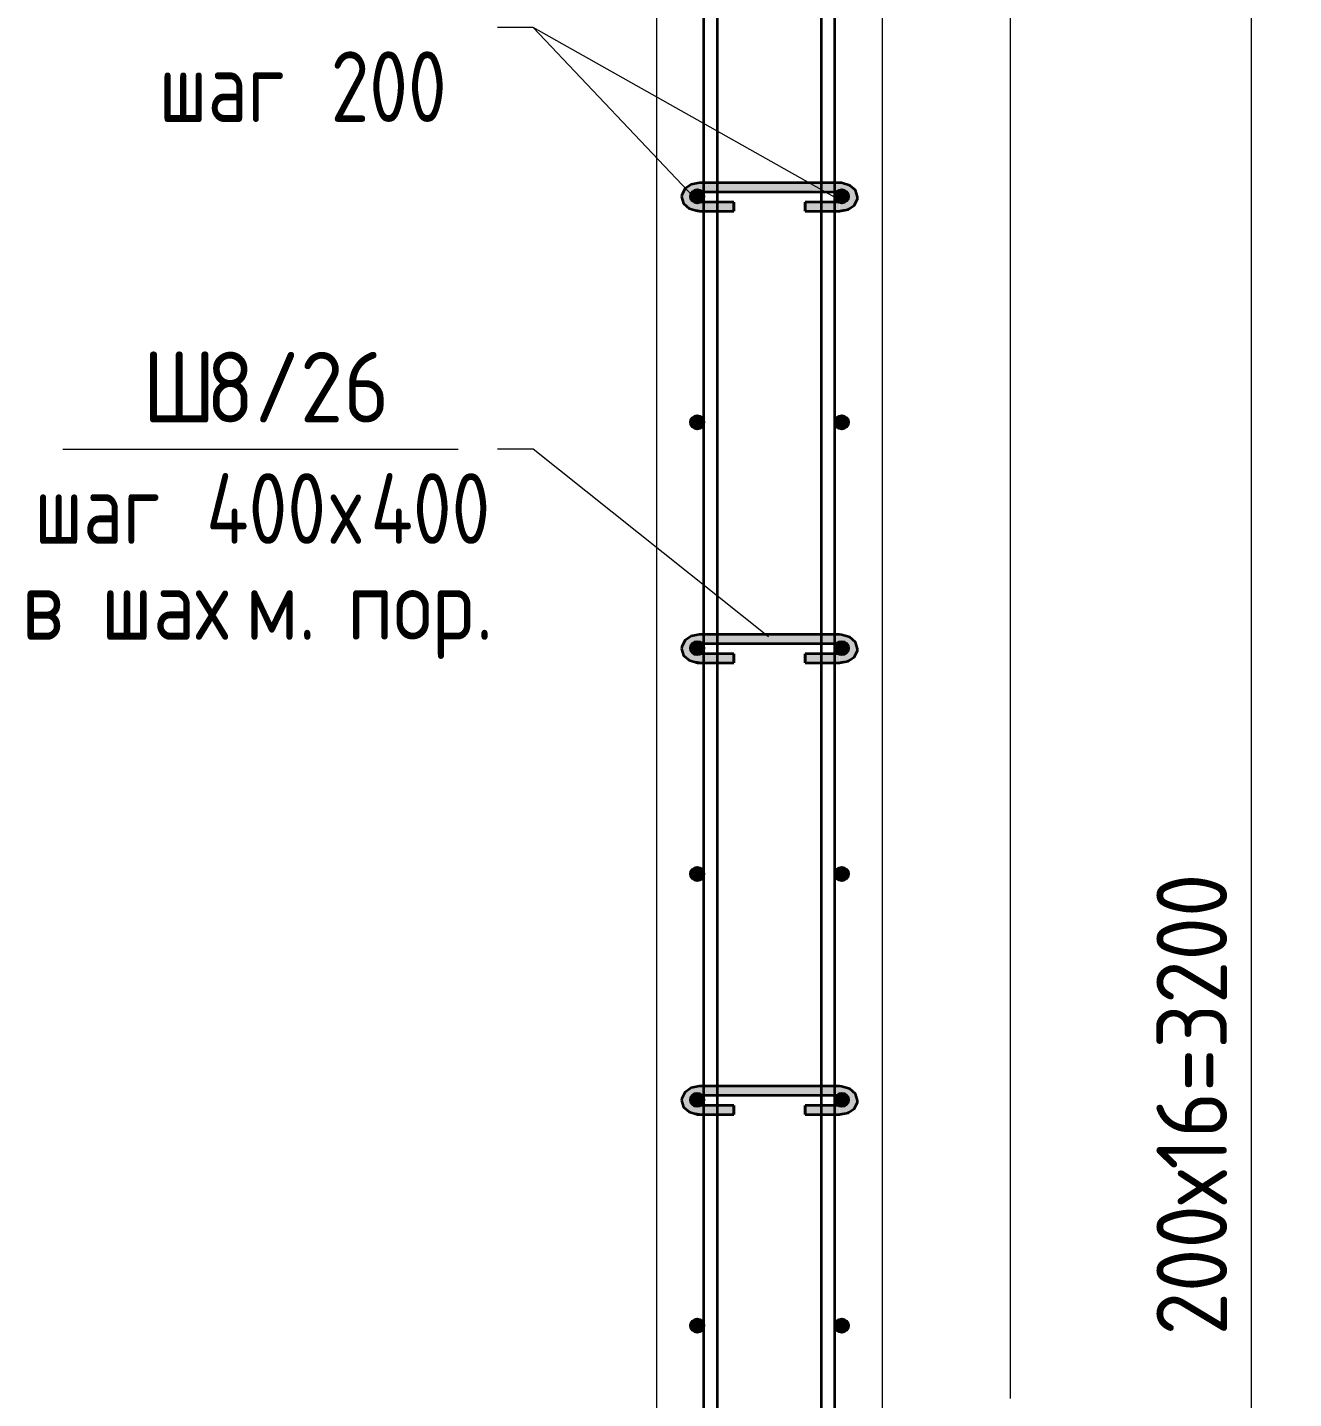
# Model space of a CAD drawing. Header units: millimetres. Extents: x -39709 to 12452, y -4989 to 80275.
# Drawn here: x -541 to 580, y -1565 to -350 of the extents above; entities that cross this region are included whole.
import ezdxf

# ---------------------------------------------------------------- set-up
doc = ezdxf.new("R2010")
doc.units = ezdxf.units.MM
for name, color, linetype, lineweight in [('AA_Dim', 7, 'Continuous', 9), ('AA_Dim-25', 7, 'Continuous', 9), ('AA_Oformlenie', 7, 'Continuous', 9), ('AA_Vinoska', 7, 'Continuous', 9), ('AF_Stena_Опалубка', 253, 'Continuous', 20), ('Gen_Text', 7, 'Continuous', 9), ('KR_Armatura', 7, 'Continuous', 20), ('KR_Armatura_Tonkie', 7, 'Continuous', 20)]:
    doc.layers.add(name, color=color, linetype=linetype, lineweight=lineweight)
doc.styles.add('ISOCPEUR_6', font='isocpeur.TTF', dxfattribs={"width": 0.9, "height": 62.5})
doc.styles.add('ISOCPEUR_7', font='isocpeur.TTF', dxfattribs={"width": 0.8, "height": 62.5})
doc.styles.add('ISOCPEUR_8', font='isocpeur.TTF', dxfattribs={"width": 0.85, "height": 62.5})
doc.dimstyles.new('00_Точн_3_знака__прозр__3', dxfattribs={"dimscale": 304.8, "dimtxt": 62.672186, "dimasz": 0.139436, "dimexe": 0.123031, "dimexo": 0.082021, "dimgap": 0.008202, "dimtad": 1, "dimdec": 3, "dimrnd": 0.001, "dimdsep": 46, "dimtxsty": 'ISOCPEUR_6', "dimblk1": 'OBLIQUE', "dimblk2": 'OBLIQUE', "dimsah": 1, "dimcen": 0.09, "dimdle": 0.123031, "dimazin": 0, "dimtfac": 1, "dimtdec": 4, "dimtix": 1, "dimtmove": 0, "dimatfit": 3, "dimfxl": 1, "dimtvp": 1, "dimtolj": 1, "dimtzin": 0, "dimlwd": 18, "dimlwe": 18, "dimarcsym": 2})

# ---------------------------------------------------------------- blocks, each defined once
blk = doc.blocks.new('350_Стержень П торец СК-СГ _НесАрм_РабПлоск_ - 350_Стержень П торец СК-СГ _НесАрм_РабПлоск_-4142405-1-1 Армирование')
at = {"layer": 'KR_Armatura_Tonkie', "lineweight": 35}
for points in [[(36965.9, -1106), (36967.4, -1105.8), (36968.9, -1105.2), (36970.1, -1104.2), (36971.1, -1103), (36971.7, -1101.6), (36971.9, -1100), (36971.7, -1098.4), (36971.1, -1097), (36970.1, -1095.8), (36968.9, -1094.8), (36967.4, -1094.2), (36965.9, -1094), (36964.3, -1094.2), (36962.9, -1094.8), (36961.6, -1095.8), (36960.7, -1097), (36960.1, -1098.4), (36959.9, -1100), (36960.1, -1101.6), (36960.7, -1103), (36961.6, -1104.2), (36962.9, -1105.2), (36964.3, -1105.8)], [(37093.9, -1106), (37095.4, -1105.8), (37096.9, -1105.2), (37098.1, -1104.2), (37099.1, -1103), (37099.7, -1101.6), (37099.9, -1100), (37099.7, -1098.4), (37099.1, -1097), (37098.1, -1095.8), (37096.9, -1094.8), (37095.4, -1094.2), (37093.6, -1094), (37092.3, -1094.2), (37090.9, -1094.8), (37089.6, -1095.8), (37088.7, -1097), (37088.1, -1098.4), (37087.9, -1100), (37088.1, -1101.6), (37088.7, -1103), (37089.6, -1104.2), (37090.9, -1105.2), (37092.3, -1105.8), (37093.6, -1106)]]:
    blk.add_hatch(color=256, dxfattribs=at).paths.add_polyline_path(points)
at = {"layer": 'AA_Oformlenie'}
for centre, start, end in [((36965.9, -1100), 90, 270), ((36965.9, -1100), 270, 90), ((37093.9, -1100), 90, 270), ((37093.9, -1100), 270, 90)]:
    blk.add_arc(centre, 6, start, end, dxfattribs=at)
at = {"layer": 'KR_Armatura_Tonkie', "lineweight": 35}
for centre in [(36965.9, -1100), (37093.9, -1100)]:
    blk.add_circle(centre, 6, dxfattribs=at)
blk = doc.blocks.new('261_Шпилька массив _НесАрм_РабПлоск_ - 8 А240-4153475-1-1 Армирование')
at = {"layer": 'KR_Armatura_Tonkie', "lineweight": 35}
for points in [[(36968, -511.8), (36968, -505.5), (36966.7, -505.9), (36965.9, -506), (36964.3, -505.8), (36962.1, -504.6), (36961, -503.4), (36960.5, -502.6), (36959.9, -500.5), (36959.9, -499.7), (36960.4, -497.7), (36961.1, -496.4), (36961.9, -495.6), (36963.3, -494.6), (36964.3, -494.2), (36965.9, -494), (36968, -494), (36968, -488), (36961.2, -489.3), (36959.2, -490.3), (36955.5, -493.4), (36953.3, -496.2), (36952, -500.5), (36953.3, -504.8), (36957, -508.6), (36962.1, -511), (36964.1, -511.3)], [(37048.1, -494.8), (37091.1, -494.7), (37091.9, -494.2), (37091.9, -488), (36968, -488.1), (36968, -494.5), (36969.4, -494.8), (37002.5, -494.8)], [(37002.5, -496), (37089.6, -495.8), (37090.6, -494.8), (36968.9, -494.8), (36970.3, -496), (36983.9, -496)], [(37091.9, -511.8), (37098, -510.9), (37103.2, -508.5), (37106.7, -504.8), (37107.9, -500.5), (37106.7, -496.2), (37104.3, -492.6), (37099.4, -489.5), (37091.9, -488.1), (37091.9, -494.4), (37092.4, -494.2), (37093.9, -494), (37095.9, -494.4), (37096.9, -494.8), (37098.6, -496.4), (37099.3, -497.7), (37099.7, -498.4), (37099.8, -500.8), (37099.5, -502), (37098.6, -503.6), (37097.3, -504.8), (37096.9, -505.2), (37095.4, -505.8), (37093.1, -505.9), (37091.9, -506), (37091.9, -511)], [(36968, -513), (36968, -511.8), (36961.9, -510.9), (36956.7, -508.5), (36957, -508.9), (36960.5, -511.3), (36962, -512), (36964.6, -512.4)], [(36983.9, -511.8), (36998.3, -511.8), (36998.3, -505), (36968.9, -505.2), (36968, -505.8), (36968, -511.8), (36979.7, -511.8)], [(37075.9, -511.8), (37091.9, -511.8), (37091.6, -505.5), (37089.6, -505), (37061.6, -505.1), (37061.6, -511.8), (37070.9, -511.8)], [(37091.9, -513), (37099.4, -511.5), (37104.3, -508.4), (37106.7, -504.8), (37103.2, -508.5), (37098, -510.9), (37091.9, -511.8), (37091.9, -512.8)], [(36983.9, -513), (36998.3, -512.8), (36998.3, -511.8), (36968, -511.8), (36968, -513), (36979.7, -513)], [(37087.9, -513), (37091.9, -512.8), (37091.9, -511.8), (37061.6, -511.8), (37061.6, -513), (37075.9, -513)], [(36968, -911.8), (36968, -905.5), (36966.7, -905.9), (36965.9, -906), (36964.3, -905.8), (36962.1, -904.6), (36961, -903.4), (36960.5, -902.6), (36959.9, -900.5), (36959.9, -899.7), (36960.4, -897.7), (36961.1, -896.4), (36961.9, -895.6), (36963.3, -894.6), (36964.3, -894.2), (36965.9, -894), (36968, -894), (36968, -888), (36962, -889), (36959.2, -890.3), (36955.5, -893.4), (36953.3, -896.2), (36952, -900.5), (36953.3, -904.8), (36957, -908.6), (36962.1, -911), (36964.1, -911.3)], [(37090.6, -894.8), (37091.1, -894.7), (37091.9, -894.2), (37091.9, -888), (36968, -888.3), (36968, -894.5), (36969.4, -894.8), (37088.1, -894.8)], [(37002.5, -896), (37089.6, -895.8), (37090.6, -894.8), (36968.9, -894.8), (36970.3, -896), (36983.9, -896)], [(37091.9, -911.8), (37098, -910.9), (37103.2, -908.5), (37106.7, -904.8), (37107.9, -900.5), (37106.7, -896.2), (37104.3, -892.6), (37099.4, -889.5), (37091.9, -888.3), (37091.9, -894.4), (37092.4, -894.2), (37093.9, -894), (37095.9, -894.4), (37096.9, -894.8), (37098.6, -896.4), (37099.3, -897.7), (37099.7, -898.4), (37099.8, -900.8), (37099.5, -902), (37098.6, -903.6), (37097.3, -904.8), (37096.9, -905.2), (37095.4, -905.8), (37093.1, -905.9), (37091.9, -906), (37091.9, -911)], [(36968, -913), (36968, -911.8), (36961.9, -910.9), (36956.7, -908.5), (36957, -908.9), (36960.5, -911.3), (36962, -912), (36964.6, -912.4)], [(36983.9, -911.8), (36998.3, -911.8), (36998.3, -905), (36968.9, -905.2), (36968, -905.8), (36968, -911.8), (36979.7, -911.8)], [(37075.9, -911.8), (37091.9, -911.8), (37091.6, -905.5), (37089.6, -905), (37061.6, -905.1), (37061.6, -911.8), (37070.9, -911.8)], [(37091.9, -913), (37099.4, -911.5), (37104.3, -908.4), (37106.7, -904.8), (37103.2, -908.5), (37098, -910.9), (37091.9, -911.8), (37091.9, -912.8)], [(36983.9, -913), (36998.3, -912.8), (36998.3, -911.8), (36968, -911.8), (36968, -913), (36979.7, -913)], [(37087.9, -913), (37091.9, -912.8), (37091.9, -911.8), (37061.6, -911.8), (37061.6, -913), (37075.9, -913)], [(36968, -1311.8), (36968, -1305.5), (36966.7, -1305.9), (36965.9, -1306), (36964.3, -1305.8), (36962.1, -1304.6), (36961, -1303.4), (36960.3, -1302), (36959.9, -1300.5), (36959.9, -1299.7), (36960.4, -1297.7), (36961.1, -1296.4), (36961.9, -1295.6), (36963.3, -1294.6), (36964.3, -1294.2), (36965.9, -1294), (36968, -1294), (36968, -1288), (36962, -1289), (36959.2, -1290.3), (36955.5, -1293.4), (36953.3, -1296.2), (36952, -1300.5), (36953.3, -1304.8), (36957, -1308.6), (36962.1, -1311), (36964.1, -1311.3)], [(37048.1, -1294.8), (37091.1, -1294.7), (37091.9, -1294.2), (37091.9, -1288), (36968, -1288.1), (36968, -1294.5), (36969.4, -1294.8), (37002.5, -1294.8)], [(37002.5, -1296), (37089.6, -1295.8), (37090.6, -1294.8), (36968.9, -1294.8), (36970.3, -1296), (36983.9, -1296)], [(37091.9, -1311.8), (37098, -1310.9), (37103.2, -1308.5), (37106.7, -1304.8), (37107.9, -1300.5), (37106.7, -1296.2), (37104.3, -1292.6), (37099.4, -1289.5), (37091.9, -1288.1), (37091.9, -1294.4), (37092.4, -1294.2), (37093.9, -1294), (37095.9, -1294.4), (37096.9, -1294.8), (37098.6, -1296.4), (37099.3, -1297.7), (37099.7, -1298.4), (37099.8, -1300.8), (37099.5, -1302), (37098.6, -1303.6), (37097.3, -1304.8), (37096.9, -1305.2), (37095.4, -1305.8), (37093.1, -1305.9), (37091.9, -1306), (37091.9, -1311)], [(36968, -1313), (36968, -1311.8), (36961.9, -1310.9), (36956.7, -1308.5), (36957, -1308.9), (36960.5, -1311.3), (36962, -1312), (36964.6, -1312.4)], [(36983.9, -1311.8), (36998.3, -1311.8), (36998.3, -1305), (36968.9, -1305.2), (36968, -1305.8), (36968, -1311.8), (36979.7, -1311.8)], [(37075.9, -1311.8), (37091.9, -1311.8), (37091.6, -1305.5), (37089.6, -1305), (37061.6, -1305.1), (37061.6, -1311.8), (37070.9, -1311.8)], [(37091.9, -1313), (37099.4, -1311.5), (37104.3, -1308.4), (37106.7, -1304.8), (37103.2, -1308.5), (37098, -1310.9), (37091.9, -1311.8), (37091.9, -1312.8)], [(36983.9, -1313), (36998.3, -1312.8), (36998.3, -1311.8), (36968, -1311.8), (36968, -1313), (36979.7, -1313)], [(37087.9, -1313), (37091.9, -1312.8), (37091.9, -1311.8), (37061.6, -1311.8), (37061.6, -1313), (37075.9, -1313)]]:
    blk.add_hatch(color=256, dxfattribs=at).paths.add_polyline_path(points)
for p, q in [((36971.9, -488), (36968, -488)), ((36970.3, -496), (36971.9, -496)), ((36983.9, -488), (36971.9, -488)), ((36971.9, -496), (36983.9, -496)), ((37075.9, -488), (36983.9, -488)), ((36983.9, -496), (37075.9, -496)), ((37087.9, -488), (37075.9, -488)), ((37075.9, -496), (37087.9, -496)), ((37091.9, -488), (37087.9, -488)), ((37087.9, -496), (37089.5, -496)), ((36971.9, -505), (36969.2, -505)), ((36983.9, -505), (36971.9, -505)), ((36998.3, -505), (36983.9, -505)), ((36998.3, -505), (36998.3, -511.8)), ((36998.3, -506.2), (36998.3, -505.1)), ((36998.3, -512.8), (36998.3, -506.2)), ((37075.9, -505), (37061.6, -505)), ((37061.6, -511.8), (37061.6, -505)), ((37061.6, -505.1), (37061.6, -506.2)), ((37061.6, -506.2), (37061.6, -512.8)), ((37087.9, -505), (37075.9, -505)), ((37090.6, -505), (37087.9, -505)), ((36968, -513), (36971.9, -513)), ((36971.9, -513), (36983.9, -513)), ((36983.9, -513), (36998.3, -513)), ((36998.3, -511.8), (36998.3, -513)), ((37061.6, -513), (37061.6, -511.8)), ((37061.6, -513), (37075.9, -513)), ((37075.9, -513), (37087.9, -513)), ((37087.9, -513), (37091.9, -513)), ((36971.9, -888), (36968, -888)), ((36970.3, -896), (36971.9, -896)), ((36983.9, -888), (36971.9, -888)), ((36971.9, -896), (36983.9, -896)), ((37075.9, -888), (36983.9, -888)), ((36983.9, -896), (37075.9, -896)), ((37087.9, -888), (37075.9, -888)), ((37075.9, -896), (37087.9, -896)), ((37091.9, -888), (37087.9, -888)), ((37087.9, -896), (37089.5, -896)), ((36971.9, -905), (36969.2, -905)), ((36983.9, -905), (36971.9, -905)), ((36998.3, -905), (36983.9, -905)), ((36998.3, -905), (36998.3, -911.8)), ((36998.3, -906.2), (36998.3, -905.1)), ((36998.3, -912.8), (36998.3, -906.2)), ((37075.9, -905), (37061.6, -905)), ((37061.6, -911.8), (37061.6, -905)), ((37061.6, -905.1), (37061.6, -906.2)), ((37061.6, -906.2), (37061.6, -912.8)), ((37087.9, -905), (37075.9, -905)), ((37090.6, -905), (37087.9, -905)), ((36968, -913), (36971.9, -913)), ((36971.9, -913), (36983.9, -913)), ((36983.9, -913), (36998.3, -913)), ((36998.3, -911.8), (36998.3, -913)), ((37061.6, -913), (37061.6, -911.8)), ((37061.6, -913), (37075.9, -913)), ((37075.9, -913), (37087.9, -913)), ((37087.9, -913), (37091.9, -913)), ((36971.9, -1288), (36968, -1288)), ((36970.3, -1296), (36971.9, -1296)), ((36983.9, -1288), (36971.9, -1288)), ((36971.9, -1296), (36983.9, -1296)), ((37075.9, -1288), (36983.9, -1288)), ((36983.9, -1296), (37075.9, -1296)), ((37087.9, -1288), (37075.9, -1288)), ((37075.9, -1296), (37087.9, -1296)), ((37091.9, -1288), (37087.9, -1288)), ((37087.9, -1296), (37089.5, -1296)), ((36971.9, -1305), (36969.2, -1305)), ((36983.9, -1305), (36971.9, -1305)), ((36998.3, -1305), (36983.9, -1305)), ((36998.3, -1305), (36998.3, -1311.8)), ((36998.3, -1306.2), (36998.3, -1305.1)), ((36998.3, -1312.8), (36998.3, -1306.2)), ((37075.9, -1305), (37061.6, -1305)), ((37061.6, -1311.8), (37061.6, -1305)), ((37061.6, -1305.1), (37061.6, -1306.2)), ((37061.6, -1306.2), (37061.6, -1312.8)), ((37087.9, -1305), (37075.9, -1305)), ((37090.6, -1305), (37087.9, -1305)), ((36968, -1313), (36971.9, -1313)), ((36971.9, -1313), (36983.9, -1313)), ((36983.9, -1313), (36998.3, -1313)), ((36998.3, -1311.8), (36998.3, -1313)), ((37061.6, -1313), (37061.6, -1311.8)), ((37061.6, -1313), (37075.9, -1313)), ((37075.9, -1313), (37087.9, -1313)), ((37087.9, -1313), (37091.9, -1313))]:
    blk.add_line(p, q, dxfattribs=at)
at = {"layer": 'KR_Armatura_Tonkie', "lineweight": 35, "flags": 128}
for points in [[(36968, -488), (36960.5, -489.5), (36954.8, -493.4), (36952.2, -498.9), (36952, -500.5)], [(37107.9, -500.5), (37106, -494.6), (37101, -490.2), (37093.7, -488.1), (37091.9, -488)], [(36952, -500.5), (36953.9, -506.4), (36958.9, -510.8), (36966.2, -512.9), (36968, -513)], [(37091.9, -513), (37099.5, -511.5), (37105.1, -507.6), (37107.8, -502.1), (37107.9, -500.5)], [(36968, -888), (36960.5, -889.5), (36954.8, -893.4), (36952.2, -898.9), (36952, -900.5)], [(37107.9, -900.5), (37106, -894.6), (37101, -890.2), (37093.7, -888.1), (37091.9, -888)], [(36952, -900.5), (36953.9, -906.4), (36958.9, -910.8), (36966.2, -912.9), (36968, -913)], [(37091.9, -913), (37099.5, -911.5), (37105.1, -907.6), (37107.8, -902.1), (37107.9, -900.5)], [(36968, -1288), (36960.5, -1289.5), (36954.8, -1293.4), (36952.2, -1298.9), (36952, -1300.5)], [(37107.9, -1300.5), (37106, -1294.6), (37101, -1290.2), (37093.7, -1288.1), (37091.9, -1288)], [(36952, -1300.5), (36953.9, -1306.4), (36958.9, -1310.8), (36966.2, -1312.9), (36968, -1313)], [(37091.9, -1313), (37099.5, -1311.5), (37105.1, -1307.6), (37107.8, -1302.1), (37107.9, -1300.5)]]:
    blk.add_lwpolyline(points, dxfattribs=at)
blk = doc.blocks.new('011_Прямоугольник обрыва _ЭлУзла_ - 011_Прямоугольник обрыва _ЭлУзла_-4144281-1-1 Армирование')
at = {"layer": 'AA_Oformlenie'}
blk.add_line((37243, 2041.6), (37243, -1564.6), dxfattribs=at)
blk = doc.blocks.new('DIMBLOCK86-1-1 Армирование')
at = {"layer": 'AA_Dim-25', "lineweight": 30}
for p, q in [((542.9, 300), (521.6, 321.2)), ((542.9, 300), (564.1, 278.7)), ((542.9, -2900), (521.6, -2878.8)), ((542.9, -2900), (564.1, -2921.3))]:
    blk.add_line(p, q, dxfattribs=at)
at = {"layer": 'AA_Dim-25', "lineweight": 18}
for p, q in [((211.4, 300), (580.4, 300)), ((542.9, 300), (211.4, 300)), ((542.9, 300), (542.9, -2900)), ((211.4, -2900), (580.4, -2900)), ((542.9, -2900), (211.4, -2900))]:
    blk.add_line(p, q, dxfattribs=at)
at = {"layer": 'AA_Dim-25', "color": 0, "lineweight": 18, "insert": (459, -1508.7), "char_height": 62.5, "width": 500.904, "attachment_point": 1, "rotation": 90, "line_spacing_factor": 1.135194, "style": 'ISOCPEUR_6'}
blk.add_mtext('200х16=3200', dxfattribs=at)
blk = doc.blocks.new('_Oblique')
at = {"color": 0, "linetype": 'ByBlock', "lineweight": -2}
blk.add_line((-0.5, -0.5), (0.5, 0.5), dxfattribs=at)
blk = doc.blocks.new('042_М_Арматуры - Диам длина поз _ Комментарий-3662934-1-1 Армирование')
at = {"layer": 'AA_Vinoska'}
blk.add_line((35634.9, -2802.1), (35984.9, -2802.1), dxfattribs=at)

msp = doc.modelspace()

# ---------------------------------------------------------------- hatches: boundary and pattern name
at = {"layer": 'KR_Armatura'}
h = msp.add_hatch(color=256, dxfattribs=at)
edge = h.paths.add_edge_path()
edge.add_arc((52.3745, -500), 6, 0, 360)
for points in [[(52.3745, -506), (57.5707, -503), (57.5707, -497), (52.3745, -494), (47.1784, -497), (47.1784, -503), (49.0583, -504.0854)], [(180.3745, -506), (185.5707, -503), (185.5707, -497), (180.1453, -494.1324), (175.1784, -497), (175.1784, -503), (180.1453, -505.8676)], [(52.3745, -706), (57.5707, -703), (57.5707, -697), (52.3745, -694), (47.1784, -697), (47.1784, -703)], [(180.3745, -706), (185.5707, -703), (185.5707, -697), (180.1453, -694.1324), (175.1784, -697), (175.1784, -703), (180.1453, -705.8676)], [(52.3745, -906), (57.5707, -903), (57.5707, -897), (52.3745, -894), (47.1784, -897), (47.2841, -903.061)], [(180.3745, -906), (185.5707, -903), (185.5707, -897), (180.1453, -894.1324), (175.1784, -897), (175.2841, -903.061), (180.1453, -905.8676)], [(52.3745, -1106), (57.5707, -1103), (57.5707, -1097), (52.3745, -1094), (47.1784, -1097), (47.1784, -1103)], [(180.3745, -1106), (185.5707, -1103), (185.5707, -1097), (180.1453, -1094.1324), (175.1784, -1097), (175.1784, -1103), (180.1453, -1105.8676)], [(52.3745, -1306), (57.5707, -1303), (57.5707, -1297), (52.3745, -1294), (47.1784, -1297), (47.1784, -1303)], [(180.3745, -1306), (185.5707, -1303), (185.5707, -1297), (180.1453, -1294.1324), (175.1784, -1297), (175.1784, -1303), (180.1453, -1305.8676)], [(52.3745, -1506), (57.5707, -1503), (57.5707, -1497), (52.3745, -1494), (47.1784, -1497), (47.1784, -1503)], [(180.3745, -1506), (185.5707, -1503), (185.5707, -1497), (180.1453, -1494.1324), (175.1784, -1497), (175.1784, -1503), (180.1453, -1505.8676)]]:
    msp.add_hatch(color=256, dxfattribs=at).paths.add_polyline_path(points)
h = msp.add_hatch(color=256, dxfattribs=at)
edge = h.paths.add_edge_path()
edge.add_arc((180.3745, -500), 6, 0, 360)
h = msp.add_hatch(color=256, dxfattribs=at)
edge = h.paths.add_edge_path()
edge.add_arc((52.3745, -700), 6, 0, 360)
h = msp.add_hatch(color=256, dxfattribs=at)
edge = h.paths.add_edge_path()
edge.add_arc((180.3745, -700), 6, 0, 360)
h = msp.add_hatch(color=256, dxfattribs=at)
edge = h.paths.add_edge_path()
edge.add_arc((52.3745, -900), 6, 0, 360)
h = msp.add_hatch(color=256, dxfattribs=at)
edge = h.paths.add_edge_path()
edge.add_arc((180.3745, -900), 6, 0, 360)
h = msp.add_hatch(color=256, dxfattribs=at)
edge = h.paths.add_edge_path()
edge.add_arc((52.3745, -1100), 6, 0, 360)
h = msp.add_hatch(color=256, dxfattribs=at)
edge = h.paths.add_edge_path()
edge.add_arc((180.3745, -1100), 6, 0, 360)
h = msp.add_hatch(color=256, dxfattribs=at)
edge = h.paths.add_edge_path()
edge.add_arc((52.3745, -1300), 6, 0, 360)
h = msp.add_hatch(color=256, dxfattribs=at)
edge = h.paths.add_edge_path()
edge.add_arc((180.3745, -1300), 6, 0, 360)
h = msp.add_hatch(color=256, dxfattribs=at)
edge = h.paths.add_edge_path()
edge.add_arc((52.3745, -1500), 6, 0, 360)
h = msp.add_hatch(color=256, dxfattribs=at)
edge = h.paths.add_edge_path()
edge.add_arc((180.3745, -1500), 6, 0, 360)

# ---------------------------------------------------------------- linework, layer by layer
at = {"layer": 'AA_Vinoska'}
for p, q in [((-92.7442, -350.3398), (-124.3615, -350.3398)), ((-92.7442, -350.3398), (-124.3615, -350.3398)), ((178.7256, -503.2806), (-92.7442, -350.3398)), ((49.6571, -500.8417), (-92.7442, -350.3398)), ((-92.7442, -723.922), (-124.3615, -723.922)), ((115.4915, -890.0675), (-92.7442, -723.922))]:
    msp.add_line(p, q, dxfattribs=at)
at = {"layer": 'AF_Stena_Опалубка'}
for p, q in [((16.3745, 350), (16.3745, -2950)), ((216.3745, -2950), (216.3745, 350))]:
    msp.add_line(p, q, dxfattribs=at)
at = {"layer": 'KR_Armatura'}
for p, q in [((52.3745, -494), (47.1784, -497)), ((47.1784, -497), (47.1784, -503)), ((57.5707, -497), (52.3745, -494)), ((57.5707, -503), (57.5707, -497)), ((180.1453, -494.1324), (175.1784, -497)), ((175.1784, -497), (175.1784, -503)), ((185.5707, -497), (180.1453, -494.1324)), ((185.5707, -503), (185.5707, -497)), ((47.1784, -503), (49.0583, -504.0854)), ((49.0583, -504.0854), (52.3745, -506)), ((52.3745, -506), (57.5707, -503)), ((175.1784, -503), (180.1453, -505.8676)), ((180.1453, -505.8676), (180.3745, -506)), ((180.3745, -506), (185.5707, -503)), ((52.3745, -694), (47.1784, -697)), ((47.1784, -697), (47.1784, -703)), ((47.1784, -703), (52.3745, -706)), ((57.5707, -697), (52.3745, -694)), ((52.3745, -706), (57.5707, -703)), ((57.5707, -703), (57.5707, -697)), ((180.1453, -694.1324), (175.1784, -697)), ((175.1784, -697), (175.1784, -703)), ((175.1784, -703), (180.1453, -705.8676)), ((185.5707, -697), (180.1453, -694.1324)), ((180.3745, -706), (185.5707, -703)), ((185.5707, -703), (185.5707, -697)), ((180.1453, -705.8676), (180.3745, -706)), ((52.3745, -894), (47.1784, -897)), ((47.1784, -897), (47.2841, -903.061)), ((57.5707, -897), (52.3745, -894)), ((57.5707, -903), (57.5707, -897)), ((180.1453, -894.1324), (175.1784, -897)), ((175.1784, -897), (175.2841, -903.061)), ((185.5707, -897), (180.1453, -894.1324)), ((185.5707, -903), (185.5707, -897)), ((47.2841, -903.061), (52.3745, -906)), ((52.3745, -906), (57.5707, -903)), ((175.2841, -903.061), (180.1453, -905.8676)), ((180.1453, -905.8676), (180.3745, -906)), ((180.3745, -906), (185.5707, -903)), ((52.3745, -1094), (47.1784, -1097)), ((47.1784, -1097), (47.1784, -1103)), ((47.1784, -1103), (52.3745, -1106)), ((57.5707, -1097), (52.3745, -1094)), ((52.3745, -1106), (57.5707, -1103)), ((57.5707, -1103), (57.5707, -1097)), ((180.1453, -1094.1324), (175.1784, -1097)), ((175.1784, -1097), (175.1784, -1103)), ((175.1784, -1103), (180.1453, -1105.8676)), ((185.5707, -1097), (180.1453, -1094.1324)), ((180.3745, -1106), (185.5707, -1103)), ((185.5707, -1103), (185.5707, -1097)), ((180.1453, -1105.8676), (180.3745, -1106)), ((52.3745, -1294), (47.1784, -1297)), ((47.1784, -1297), (47.1784, -1303)), ((57.5707, -1297), (52.3745, -1294)), ((57.5707, -1303), (57.5707, -1297)), ((180.1453, -1294.1324), (175.1784, -1297)), ((175.1784, -1297), (175.1784, -1303)), ((185.5707, -1297), (180.1453, -1294.1324)), ((185.5707, -1303), (185.5707, -1297)), ((47.1784, -1303), (52.3745, -1306)), ((52.3745, -1306), (57.5707, -1303)), ((175.1784, -1303), (180.1453, -1305.8676)), ((180.1453, -1305.8676), (180.3745, -1306)), ((180.3745, -1306), (185.5707, -1303)), ((52.3745, -1494), (47.1784, -1497)), ((47.1784, -1497), (47.1784, -1503)), ((47.1784, -1503), (52.3745, -1506)), ((57.5707, -1497), (52.3745, -1494)), ((52.3745, -1506), (57.5707, -1503)), ((57.5707, -1503), (57.5707, -1497)), ((180.1453, -1494.1324), (175.1784, -1497)), ((175.1784, -1497), (175.1784, -1503)), ((175.1784, -1503), (180.1453, -1505.8676)), ((185.5707, -1497), (180.1453, -1494.1324)), ((180.3745, -1506), (185.5707, -1503)), ((185.5707, -1503), (185.5707, -1497)), ((180.1453, -1505.8676), (180.3745, -1506))]:
    msp.add_line(p, q, dxfattribs=at)
for centre in [(52.3745, -500), (180.3745, -500), (52.3745, -700), (180.3745, -700), (52.3745, -900), (180.3745, -900), (52.3745, -1100), (180.3745, -1100), (52.3745, -1300), (180.3745, -1300), (52.3745, -1500), (180.3745, -1500)]:
    msp.add_circle(centre, 6, dxfattribs=at)
at = {"layer": 'KR_Armatura_Tonkie', "lineweight": 35}
for p, q in [((58.3745, -2942), (58.3745, 320)), ((70.3745, -2942), (70.3745, 320)), ((162.3745, -2942), (162.3745, 320)), ((174.3745, -2942), (174.3745, 320))]:
    msp.add_line(p, q, dxfattribs=at)

# ---------------------------------------------------------------- block references
at = {"layer": 'AA_Oformlenie'}
msp.add_blockref('011_Прямоугольник обрыва _ЭлУзла_ - 011_Прямоугольник обрыва _ЭлУзла_-4144281-1-1 Армирование', (-36913.4998, 0), dxfattribs=at)
at = {"layer": 'AA_Vinoska'}
msp.add_blockref('042_М_Арматуры - Диам длина поз _ Комментарий-3662934-1-1 Армирование', (-36144.13, 2078.2219), dxfattribs=at)
at = {"layer": 'KR_Armatura_Tonkie', "lineweight": 35}
for name, p in [('261_Шпилька массив _НесАрм_РабПлоск_ - 8 А240-4153475-1-1 Армирование', (-36913.4998, 0)), ('350_Стержень П торец СК-СГ _НесАрм_РабПлоск_ - 350_Стержень П торец СК-СГ _НесАрм_РабПлоск_-4142405-1-1 Армирование', (-36913.4998, 600)), ('350_Стержень П торец СК-СГ _НесАрм_РабПлоск_ - 350_Стержень П торец СК-СГ _НесАрм_РабПлоск_-4142405-1-1 Армирование', (-36913.4998, 400)), ('350_Стержень П торец СК-СГ _НесАрм_РабПлоск_ - 350_Стержень П торец СК-СГ _НесАрм_РабПлоск_-4142405-1-1 Армирование', (-36913.4998, 200)), ('350_Стержень П торец СК-СГ _НесАрм_РабПлоск_ - 350_Стержень П торец СК-СГ _НесАрм_РабПлоск_-4142405-1-1 Армирование', (-36913.4998, 0)), ('350_Стержень П торец СК-СГ _НесАрм_РабПлоск_ - 350_Стержень П торец СК-СГ _НесАрм_РабПлоск_-4142405-1-1 Армирование', (-36913.4998, -200)), ('350_Стержень П торец СК-СГ _НесАрм_РабПлоск_ - 350_Стержень П торец СК-СГ _НесАрм_РабПлоск_-4142405-1-1 Армирование', (-36913.4998, -400))]:
    msp.add_blockref(name, p, dxfattribs=at)

# ---------------------------------------------------------------- texts
at = {"layer": 'AA_Vinoska', "char_height": 62.5, "attachment_point": 1}
for s, insert, width, style in [(' 200', (-303.935, -371.5599), 166.751, 'ISOCPEUR_7'), ('шаг', (-424.3205, -371.5599), 145.907125, 'ISOCPEUR_7'), ('\\fISOCPEUR|b0|i0|c204|p34|;\\W.9;Ш', (-438.8115, -637.6657), 68.544281, 'ISOCPEUR_6'), ('8/26', (-382.2568, -637.6657), 194.810062, 'ISOCPEUR_6'), (' 400', (-414.176, -745.142), 171.561125, 'ISOCPEUR_7'), ('400', (-236.9052, -745.142), 134.6835, 'ISOCPEUR_7'), ('шаг', (-534.5615, -745.142), 145.907125, 'ISOCPEUR_7'), ('\\fISOCPEUR|b0|i0|c204|p34|;\\W.8;х', (-272.624, -745.142), 43.291125, 'ISOCPEUR_7')]:
    msp.add_mtext(s, dxfattribs=dict(at, insert=insert, width=width, style=style))
at = {"layer": 'Gen_Text', "char_height": 62.5, "attachment_point": 1, "style": 'ISOCPEUR_8'}
for s, insert, width in [('\\fISOCPEUR|b0|i0|c204|p34|;\\W.85; ', (-507.7876, -830.1174), 39.182477), ('\\fISOCPEUR|b0|i0|c204|p34|;\\W.85;в', (-545.7388, -830.1174), 45.99682), ('шах', (-475.4588, -830.1174), 155.02632), ('м. ', (-347.5493, -830.1174), 109.0295), ('пор', (-257.591, -830.1174), 137.990461), ('\\fISOCPEUR|b0|i0|c204|p34|;\\W.85;.', (-143.7375, -830.1174), 18.739445)]:
    msp.add_mtext(s, dxfattribs=dict(at, insert=insert, width=width))

# ---------------------------------------------------------------- dimensions: what is measured, and where the dimension line sits
at = {"layer": 'AA_Dim', "lineweight": 18}
dim = msp.add_linear_dim(base=(542.8911, -2900), p1=(186.3745, 300), p2=(186.3745, -2900), angle=90, dimstyle='00_Точн_3_знака__прозр__3', override={"dimpost": '200х16=<>', "dimfxl": 3200}, dxfattribs=at)
dim.commit()
dim.dimension.update_dxf_attribs({"geometry": 'DIMBLOCK86-1-1 Армирование', "text_midpoint": (509.1411, -1300)})

doc.saveas('drawing.dxf')
